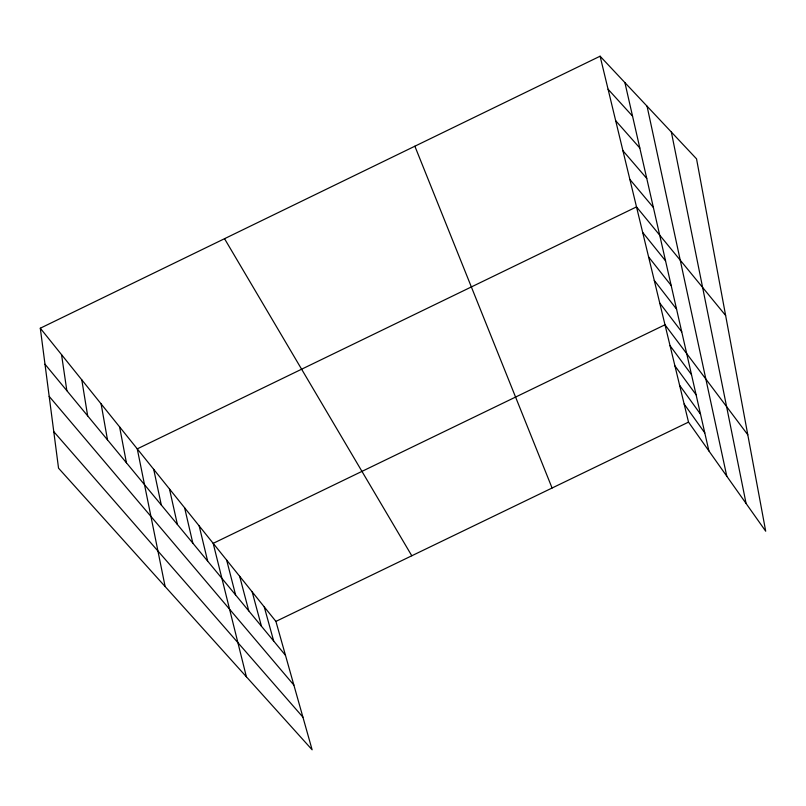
<?xml version="1.0" encoding="UTF-8"?>
<svg xmlns="http://www.w3.org/2000/svg" width="806" height="806" viewBox="0 0 806 806"><rect width="100%" height="100%" fill="white"/><g stroke="black" fill="none" stroke-linecap="round" stroke-linejoin="round"><path stroke-width="1.21" d="M40.3 328.213L275.914 621.396L312.124 749.792L58.536 468.175L40.3 328.213L600.097 56.208L696.535 158.853L765.7 531.204L688.515 422.122L600.097 56.208M275.914 621.396L688.515 422.122M608.077 89.224L632.539 116.124M615.673 120.699L639.813 148.022M53.78 431.653L302.925 717.169M622.937 150.732L646.755 178.428M49.186 396.381L293.878 685.09M629.869 179.436L653.364 207.434M44.995 364.221L285.475 655.318M725.622 315.468L636.508 206.9L137.262 448.871L165.119 586.526M642.674 232.42L665.555 260.852M648.588 256.923L671.176 285.505M654.281 280.438L676.566 309.141M659.741 303.046L681.735 331.84M747.787 434.766L664.99 324.788L213.187 543.345L246.384 676.778M670.048 345.714L691.488 374.599M674.914 365.874L696.092 394.769M679.609 385.298L700.515 414.183M684.143 404.038L704.787 432.903M224.531 238.697L411.795 555.767M414.868 146.208L552.08 488.013M264.257 606.898L273.687 641.052M252.177 591.866L261.456 626.242M239.654 576.29L248.772 610.888M226.667 560.13L235.594 594.939M199.183 525.925L207.656 561.127M184.624 507.8L192.836 543.184M624.902 82.615L708.897 450.937M169.472 488.95L177.401 524.494M647.057 106.191L726.79 476.225M153.704 469.324L161.301 505.019M671.358 132.063L746.084 503.488M119.59 426.878L126.431 462.805M101.113 403.887L107.5 439.885M81.789 379.838L87.663 415.876M61.538 354.64L66.848 390.688"/></g></svg>
